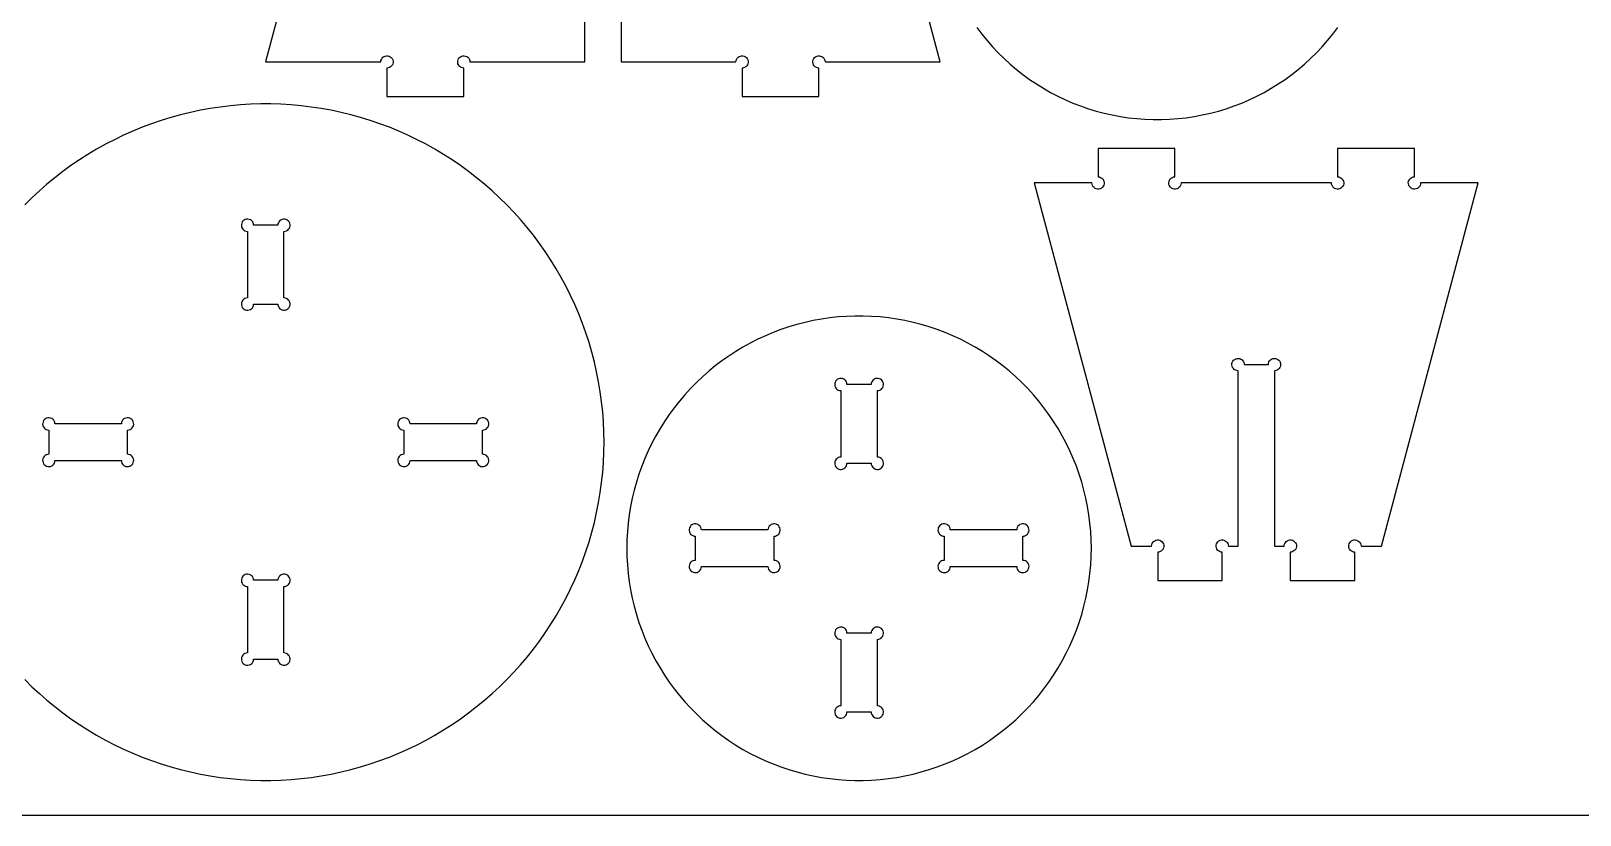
# Model space of a CAD drawing. Extents: x 0 to 2440, y 0 to 1220.
# Drawn here: x 1148 to 1954, y 0 to 408 of the extents above; entities that cross this region are included whole.
import ezdxf

# ---------------------------------------------------------------- set-up
doc = ezdxf.new("R2010")
doc.units = 0
doc.layers.add('BOARD-2440X1220', color=8, linetype='Continuous')
doc.layers.add('CUT', color=1, linetype='Continuous')

msp = doc.modelspace()

# ---------------------------------------------------------------- linework, layer by layer
at = {"layer": 'BOARD-2440X1220'}
msp.add_lwpolyline([(0, 0), (2440, 0), (2440, 1220), (0, 1220)], close=True, dxfattribs=at)
at = {"layer": 'CUT'}
for points in [[(1320.4, 581), (1270, 392), (1329.97, 392), (1330.04, 392.68), (1330.26, 393.33), (1330.61, 393.92), (1331.07, 394.42), (1331.64, 394.81), (1332.27, 395.07), (1332.94, 395.19), (1333.63, 395.17), (1334.29, 395), (1334.9, 394.69), (1335.43, 394.26), (1335.86, 393.73), (1336.17, 393.12), (1336.34, 392.46), (1336.36, 391.77), (1336.24, 391.1), (1335.98, 390.47), (1335.59, 389.9), (1335.09, 389.44), (1334.5, 389.09), (1333.85, 388.87), (1333.17, 388.8), (1333.17, 374), (1373.17, 374), (1373.17, 388.8), (1372.49, 388.87), (1371.84, 389.09), (1371.25, 389.44), (1370.75, 389.9), (1370.36, 390.47), (1370.1, 391.1), (1369.98, 391.77), (1370, 392.46), (1370.17, 393.12), (1370.48, 393.73), (1370.91, 394.26), (1371.44, 394.69), (1372.05, 395), (1372.71, 395.17), (1373.4, 395.19), (1374.07, 395.07), (1374.7, 394.81), (1375.27, 394.42), (1375.73, 393.92), (1376.08, 393.33), (1376.3, 392.68), (1376.37, 392), (1436.07, 392), (1436.07, 483.3)], [(1455.07, 483.3), (1455.07, 392), (1514.77, 392), (1514.85, 392.68), (1515.06, 393.33), (1515.41, 393.92), (1515.88, 394.42), (1516.44, 394.81), (1517.07, 395.07), (1517.74, 395.19), (1518.43, 395.17), (1519.09, 395), (1519.7, 394.69), (1520.23, 394.26), (1520.66, 393.73), (1520.97, 393.12), (1521.14, 392.46), (1521.16, 391.77), (1521.04, 391.1), (1520.78, 390.47), (1520.39, 389.9), (1519.89, 389.44), (1519.3, 389.09), (1518.65, 388.87), (1517.97, 388.8), (1517.97, 374), (1557.97, 374), (1557.97, 388.8), (1557.29, 388.87), (1556.64, 389.09), (1556.05, 389.44), (1555.55, 389.9), (1555.16, 390.47), (1554.9, 391.1), (1554.78, 391.77), (1554.8, 392.46), (1554.97, 393.12), (1555.28, 393.73), (1555.71, 394.26), (1556.24, 394.69), (1556.85, 395), (1557.52, 395.17), (1558.2, 395.19), (1558.87, 395.07), (1559.51, 394.81), (1560.07, 394.42), (1560.53, 393.92), (1560.88, 393.33), (1561.1, 392.68), (1561.17, 392), (1621.14, 392), (1570.74, 581)], [(1640.17, 409.85), (1642.75, 406.42), (1645.46, 403.1), (1648.29, 399.87), (1651.24, 396.76), (1654.3, 393.75), (1657.47, 390.86), (1660.75, 388.09), (1664.12, 385.44), (1667.59, 382.92), (1671.15, 380.53), (1674.8, 378.27), (1678.53, 376.15), (1682.33, 374.17), (1686.21, 372.33), (1690.15, 370.63), (1694.15, 369.08), (1698.2, 367.68), (1702.31, 366.43), (1706.45, 365.33), (1710.64, 364.39), (1714.85, 363.6), (1719.1, 362.97), (1723.36, 362.5), (1727.64, 362.18), (1731.93, 362.02), (1736.22, 362.02), (1740.5, 362.18), (1744.78, 362.5), (1749.04, 362.97), (1753.29, 363.6), (1757.5, 364.39), (1761.69, 365.33), (1765.84, 366.43), (1769.94, 367.68), (1773.99, 369.08), (1777.99, 370.63), (1781.93, 372.33), (1785.81, 374.17), (1789.61, 376.15), (1793.34, 378.27), (1796.99, 380.53), (1800.55, 382.92), (1804.02, 385.44), (1807.39, 388.09), (1810.67, 390.86), (1813.84, 393.75), (1816.9, 396.76), (1819.85, 399.87), (1822.68, 403.1), (1825.39, 406.42), (1827.97, 409.85)], [(1144.64, 70.5), (1148.39, 66.81), (1152.26, 63.22), (1156.22, 59.76), (1160.29, 56.41), (1164.46, 53.19), (1168.72, 50.09), (1173.07, 47.13), (1177.51, 44.29), (1182.04, 41.59), (1186.64, 39.02), (1191.31, 36.6), (1196.06, 34.31), (1200.87, 32.17), (1205.75, 30.17), (1210.68, 28.32), (1215.66, 26.62), (1220.7, 25.06), (1225.77, 23.66), (1230.89, 22.41), (1236.04, 21.32), (1241.23, 20.38), (1246.44, 19.59), (1251.67, 18.96), (1256.91, 18.49), (1262.17, 18.18), (1267.44, 18.02), (1272.7, 18.02), (1277.97, 18.18), (1283.23, 18.49), (1288.48, 18.96), (1293.71, 19.59), (1298.91, 20.38), (1304.1, 21.32), (1309.25, 22.41), (1314.37, 23.66), (1319.45, 25.06), (1324.48, 26.62), (1329.47, 28.32), (1334.4, 30.17), (1339.27, 32.17), (1344.08, 34.31), (1348.83, 36.6), (1353.51, 39.02), (1358.11, 41.59), (1362.63, 44.29), (1367.07, 47.13), (1371.42, 50.09), (1375.68, 53.19), (1379.85, 56.41), (1383.92, 59.76), (1387.89, 63.22), (1391.75, 66.81), (1395.5, 70.5), (1399.14, 74.31), (1402.67, 78.23), (1406.07, 82.25), (1409.36, 86.36), (1412.52, 90.58), (1415.55, 94.89), (1418.45, 99.28), (1421.22, 103.76), (1423.85, 108.33), (1426.35, 112.97), (1428.71, 117.68), (1430.92, 122.46), (1432.99, 127.3), (1434.91, 132.2), (1436.69, 137.16), (1438.32, 142.17), (1439.8, 147.23), (1441.12, 152.33), (1442.29, 157.46), (1443.31, 162.63), (1444.18, 167.83), (1444.88, 173.05), (1445.43, 178.29), (1445.83, 183.54), (1446.06, 188.8), (1446.14, 194.07), (1446.06, 199.34), (1445.83, 204.6), (1445.43, 209.85), (1444.88, 215.09), (1444.18, 220.31), (1443.31, 225.51), (1442.29, 230.68), (1441.12, 235.81), (1439.8, 240.91), (1438.32, 245.97), (1436.69, 250.98), (1434.91, 255.94), (1432.99, 260.84), (1430.92, 265.69), (1428.71, 270.47), (1426.35, 275.18), (1423.85, 279.82), (1421.22, 284.38), (1418.45, 288.86), (1415.55, 293.26), (1412.52, 297.56), (1409.36, 301.78), (1406.07, 305.9), (1402.67, 309.91), (1399.14, 313.83), (1395.5, 317.64), (1391.75, 321.33), (1387.89, 324.92), (1383.92, 328.38), (1379.85, 331.73), (1375.68, 334.95), (1371.42, 338.05), (1367.07, 341.02), (1362.63, 343.85), (1358.11, 346.55), (1353.51, 349.12), (1348.83, 351.54), (1344.08, 353.83), (1339.27, 355.97), (1334.4, 357.97), (1329.47, 359.82), (1324.48, 361.52), (1319.45, 363.08), (1314.37, 364.48), (1309.25, 365.73), (1304.1, 366.82), (1298.91, 367.76), (1293.71, 368.55), (1288.48, 369.18), (1283.23, 369.65), (1277.97, 369.96), (1272.7, 370.12), (1267.44, 370.12), (1262.17, 369.96), (1256.91, 369.65), (1251.67, 369.18), (1246.44, 368.55), (1241.23, 367.76), (1236.04, 366.82), (1230.89, 365.73), (1225.77, 364.48), (1220.7, 363.08), (1215.66, 361.52), (1210.68, 359.82), (1205.75, 357.97), (1200.87, 355.97), (1196.06, 353.83), (1191.31, 351.54), (1186.64, 349.12), (1182.04, 346.55), (1177.51, 343.85), (1173.07, 341.02), (1168.72, 338.05), (1164.46, 334.95), (1160.29, 331.73), (1156.22, 328.38), (1152.26, 324.92), (1148.39, 321.33), (1144.64, 317.64)]]:
    msp.add_lwpolyline(points, dxfattribs=at)
for points in [[(1901.14, 329), (1871.1, 329), (1871.02, 328.32), (1870.81, 327.67), (1870.46, 327.08), (1869.99, 326.58), (1869.43, 326.19), (1868.8, 325.93), (1868.13, 325.81), (1867.44, 325.83), (1866.78, 326), (1866.17, 326.31), (1865.63, 326.74), (1865.2, 327.27), (1864.9, 327.88), (1864.73, 328.54), (1864.71, 329.23), (1864.83, 329.9), (1865.09, 330.53), (1865.48, 331.1), (1865.98, 331.56), (1866.57, 331.91), (1867.22, 332.13), (1867.9, 332.2), (1867.9, 347), (1827.9, 347), (1827.9, 332.2), (1828.58, 332.13), (1829.23, 331.91), (1829.81, 331.56), (1830.32, 331.1), (1830.71, 330.53), (1830.97, 329.9), (1831.09, 329.23), (1831.06, 328.54), (1830.9, 327.88), (1830.59, 327.27), (1830.16, 326.74), (1829.63, 326.31), (1829.02, 326), (1828.35, 325.83), (1827.67, 325.81), (1827, 325.93), (1826.36, 326.19), (1825.8, 326.58), (1825.34, 327.08), (1824.99, 327.67), (1824.77, 328.32), (1824.7, 329), (1746.45, 329), (1746.37, 328.32), (1746.16, 327.67), (1745.81, 327.08), (1745.34, 326.58), (1744.78, 326.19), (1744.15, 325.93), (1743.47, 325.81), (1742.79, 325.83), (1742.13, 326), (1741.52, 326.31), (1740.98, 326.74), (1740.55, 327.27), (1740.25, 327.88), (1740.08, 328.54), (1740.05, 329.23), (1740.17, 329.9), (1740.44, 330.53), (1740.83, 331.1), (1741.33, 331.56), (1741.92, 331.91), (1742.56, 332.13), (1743.25, 332.2), (1743.25, 347), (1703.25, 347), (1703.25, 332.2), (1703.93, 332.13), (1704.57, 331.91), (1705.16, 331.56), (1705.66, 331.1), (1706.05, 330.53), (1706.32, 329.9), (1706.44, 329.23), (1706.41, 328.54), (1706.24, 327.88), (1705.94, 327.27), (1705.51, 326.74), (1704.98, 326.31), (1704.36, 326), (1703.7, 325.83), (1703.02, 325.81), (1702.34, 325.93), (1701.71, 326.19), (1701.15, 326.58), (1700.68, 327.08), (1700.33, 327.67), (1700.12, 328.32), (1700.05, 329), (1670, 329), (1720.4, 140), (1731.06, 140), (1731.14, 140.68), (1731.35, 141.33), (1731.7, 141.92), (1732.17, 142.42), (1732.73, 142.81), (1733.36, 143.07), (1734.04, 143.19), (1734.72, 143.17), (1735.38, 143), (1735.99, 142.69), (1736.53, 142.26), (1736.96, 141.73), (1737.26, 141.12), (1737.43, 140.46), (1737.46, 139.77), (1737.33, 139.1), (1737.07, 138.47), (1736.68, 137.9), (1736.18, 137.44), (1735.59, 137.09), (1734.94, 136.87), (1734.26, 136.8), (1734.26, 122), (1767.87, 122), (1767.87, 136.8), (1767.19, 136.87), (1766.54, 137.09), (1765.95, 137.44), (1765.45, 137.9), (1765.06, 138.47), (1764.8, 139.1), (1764.68, 139.77), (1764.7, 140.46), (1764.87, 141.12), (1765.18, 141.73), (1765.61, 142.26), (1766.14, 142.69), (1766.75, 143), (1767.42, 143.17), (1768.1, 143.19), (1768.77, 143.07), (1769.4, 142.81), (1769.97, 142.42), (1770.43, 141.92), (1770.78, 141.33), (1771, 140.68), (1771.07, 140), (1776.07, 140), (1776.07, 231.3), (1775.39, 231.37), (1774.74, 231.59), (1774.15, 231.94), (1773.65, 232.4), (1773.26, 232.97), (1773, 233.6), (1772.88, 234.27), (1772.9, 234.96), (1773.07, 235.62), (1773.38, 236.23), (1773.81, 236.76), (1774.34, 237.19), (1774.95, 237.5), (1775.62, 237.67), (1776.3, 237.69), (1776.97, 237.57), (1777.6, 237.31), (1778.17, 236.92), (1778.63, 236.42), (1778.98, 235.83), (1779.2, 235.18), (1779.27, 234.5), (1791.87, 234.5), (1791.94, 235.18), (1792.16, 235.83), (1792.51, 236.42), (1792.98, 236.92), (1793.54, 237.31), (1794.17, 237.57), (1794.84, 237.69), (1795.53, 237.67), (1796.19, 237.5), (1796.8, 237.19), (1797.33, 236.76), (1797.76, 236.23), (1798.07, 235.62), (1798.24, 234.96), (1798.26, 234.27), (1798.14, 233.6), (1797.88, 232.97), (1797.49, 232.4), (1796.99, 231.94), (1796.4, 231.59), (1795.75, 231.37), (1795.07, 231.3), (1795.07, 140), (1800.07, 140), (1800.14, 140.68), (1800.36, 141.33), (1800.71, 141.92), (1801.18, 142.42), (1801.74, 142.81), (1802.37, 143.07), (1803.04, 143.19), (1803.73, 143.17), (1804.39, 143), (1805, 142.69), (1805.53, 142.26), (1805.96, 141.73), (1806.27, 141.12), (1806.44, 140.46), (1806.46, 139.77), (1806.34, 139.1), (1806.08, 138.47), (1805.69, 137.9), (1805.19, 137.44), (1804.6, 137.09), (1803.95, 136.87), (1803.27, 136.8), (1803.27, 122), (1836.88, 122), (1836.88, 136.8), (1836.2, 136.87), (1835.55, 137.09), (1834.96, 137.44), (1834.46, 137.9), (1834.07, 138.47), (1833.81, 139.1), (1833.69, 139.77), (1833.71, 140.46), (1833.88, 141.12), (1834.19, 141.73), (1834.62, 142.26), (1835.15, 142.69), (1835.76, 143), (1836.42, 143.17), (1837.11, 143.19), (1837.78, 143.07), (1838.41, 142.81), (1838.97, 142.42), (1839.44, 141.92), (1839.79, 141.33), (1840.01, 140.68), (1840.08, 140), (1850.74, 140)], [(1276.37, 265.97), (1276.44, 265.29), (1276.66, 264.64), (1277.01, 264.05), (1277.48, 263.55), (1278.04, 263.16), (1278.67, 262.9), (1279.34, 262.78), (1280.03, 262.8), (1280.69, 262.97), (1281.3, 263.28), (1281.83, 263.71), (1282.26, 264.24), (1282.57, 264.85), (1282.74, 265.52), (1282.76, 266.2), (1282.64, 266.87), (1282.38, 267.51), (1281.99, 268.07), (1281.49, 268.53), (1280.9, 268.88), (1280.25, 269.1), (1279.57, 269.17), (1279.57, 303.77), (1280.25, 303.85), (1280.9, 304.06), (1281.49, 304.41), (1281.99, 304.88), (1282.38, 305.44), (1282.64, 306.07), (1282.76, 306.74), (1282.74, 307.43), (1282.57, 308.09), (1282.26, 308.7), (1281.83, 309.23), (1281.3, 309.66), (1280.69, 309.97), (1280.03, 310.14), (1279.34, 310.16), (1278.67, 310.04), (1278.04, 309.78), (1277.48, 309.39), (1277.01, 308.89), (1276.66, 308.3), (1276.44, 307.65), (1276.37, 306.97), (1263.77, 306.97), (1263.7, 307.65), (1263.48, 308.3), (1263.13, 308.89), (1262.67, 309.39), (1262.1, 309.78), (1261.47, 310.04), (1260.8, 310.16), (1260.12, 310.14), (1259.45, 309.97), (1258.84, 309.66), (1258.31, 309.23), (1257.88, 308.7), (1257.57, 308.09), (1257.4, 307.43), (1257.38, 306.74), (1257.5, 306.07), (1257.76, 305.44), (1258.15, 304.88), (1258.65, 304.41), (1259.24, 304.06), (1259.89, 303.85), (1260.57, 303.77), (1260.57, 269.17), (1259.89, 269.1), (1259.24, 268.88), (1258.65, 268.53), (1258.15, 268.07), (1257.76, 267.51), (1257.5, 266.87), (1257.38, 266.2), (1257.4, 265.52), (1257.57, 264.85), (1257.88, 264.24), (1258.31, 263.71), (1258.84, 263.28), (1259.45, 262.97), (1260.12, 262.8), (1260.8, 262.78), (1261.47, 262.9), (1262.1, 263.16), (1262.67, 263.55), (1263.13, 264.05), (1263.48, 264.64), (1263.7, 265.29), (1263.77, 265.97)], [(1699.74, 138.87), (1699.66, 143.23), (1699.43, 147.59), (1699.03, 151.94), (1698.48, 156.27), (1697.78, 160.58), (1696.92, 164.85), (1695.9, 169.1), (1694.73, 173.3), (1693.41, 177.47), (1691.95, 181.58), (1690.33, 185.63), (1688.57, 189.62), (1686.67, 193.55), (1684.62, 197.41), (1682.44, 201.19), (1680.12, 204.88), (1677.67, 208.5), (1675.1, 212.02), (1672.39, 215.45), (1669.57, 218.77), (1666.62, 221.99), (1663.56, 225.11), (1660.4, 228.11), (1657.12, 230.99), (1653.74, 233.76), (1650.27, 236.4), (1646.7, 238.91), (1643.05, 241.3), (1639.31, 243.55), (1635.49, 245.66), (1631.6, 247.64), (1627.63, 249.47), (1623.61, 251.16), (1619.53, 252.7), (1615.39, 254.09), (1611.21, 255.34), (1606.98, 256.43), (1602.72, 257.37), (1598.43, 258.15), (1594.11, 258.78), (1589.77, 259.25), (1585.41, 259.56), (1581.05, 259.72), (1576.69, 259.72), (1572.33, 259.56), (1567.97, 259.25), (1563.64, 258.78), (1559.32, 258.15), (1555.02, 257.37), (1550.76, 256.43), (1546.53, 255.34), (1542.35, 254.09), (1538.21, 252.7), (1534.13, 251.16), (1530.11, 249.47), (1526.15, 247.64), (1522.25, 245.66), (1518.44, 243.55), (1514.7, 241.3), (1511.04, 238.91), (1507.47, 236.4), (1504, 233.76), (1500.62, 230.99), (1497.35, 228.11), (1494.18, 225.11), (1491.12, 221.99), (1488.18, 218.77), (1485.35, 215.45), (1482.65, 212.02), (1480.07, 208.5), (1477.62, 204.88), (1475.3, 201.19), (1473.12, 197.41), (1471.08, 193.55), (1469.17, 189.62), (1467.41, 185.63), (1465.8, 181.58), (1464.33, 177.47), (1463.01, 173.3), (1461.84, 169.1), (1460.83, 164.85), (1459.96, 160.58), (1459.26, 156.27), (1458.71, 151.94), (1458.32, 147.59), (1458.08, 143.23), (1458, 138.87), (1458.08, 134.51), (1458.32, 130.15), (1458.71, 125.8), (1459.26, 121.47), (1459.96, 117.17), (1460.83, 112.89), (1461.84, 108.64), (1463.01, 104.44), (1464.33, 100.28), (1465.8, 96.17), (1467.41, 92.11), (1469.17, 88.12), (1471.08, 84.19), (1473.12, 80.34), (1475.3, 76.56), (1477.62, 72.86), (1480.07, 69.24), (1482.65, 65.72), (1485.35, 62.3), (1488.18, 58.97), (1491.12, 55.75), (1494.18, 52.63), (1497.35, 49.63), (1500.62, 46.75), (1504, 43.98), (1507.47, 41.34), (1511.04, 38.83), (1514.7, 36.44), (1518.44, 34.19), (1522.25, 32.08), (1526.15, 30.11), (1530.11, 28.27), (1534.13, 26.58), (1538.21, 25.04), (1542.35, 23.65), (1546.53, 22.41), (1550.76, 21.31), (1555.02, 20.38), (1559.32, 19.59), (1563.64, 18.96), (1567.97, 18.49), (1572.33, 18.18), (1576.69, 18.02), (1581.05, 18.02), (1585.41, 18.18), (1589.77, 18.49), (1594.11, 18.96), (1598.43, 19.59), (1602.72, 20.38), (1606.98, 21.31), (1611.21, 22.41), (1615.39, 23.65), (1619.53, 25.04), (1623.61, 26.58), (1627.63, 28.27), (1631.6, 30.11), (1635.49, 32.08), (1639.31, 34.19), (1643.05, 36.44), (1646.7, 38.83), (1650.27, 41.34), (1653.74, 43.98), (1657.12, 46.75), (1660.4, 49.63), (1663.56, 52.63), (1666.62, 55.75), (1669.57, 58.97), (1672.39, 62.3), (1675.1, 65.72), (1677.67, 69.24), (1680.12, 72.86), (1682.44, 76.56), (1684.62, 80.34), (1686.67, 84.19), (1688.57, 88.12), (1690.33, 92.11), (1691.95, 96.17), (1693.41, 100.28), (1694.73, 104.44), (1695.9, 108.64), (1696.92, 112.89), (1697.78, 117.17), (1698.48, 121.47), (1699.03, 125.8), (1699.43, 130.15), (1699.66, 134.51)], [(1585.17, 183.11), (1585.24, 182.43), (1585.46, 181.78), (1585.81, 181.19), (1586.28, 180.69), (1586.84, 180.3), (1587.47, 180.04), (1588.14, 179.91), (1588.83, 179.94), (1589.49, 180.11), (1590.1, 180.41), (1590.63, 180.84), (1591.06, 181.38), (1591.37, 181.99), (1591.54, 182.65), (1591.56, 183.33), (1591.44, 184.01), (1591.18, 184.64), (1590.79, 185.2), (1590.29, 185.67), (1589.7, 186.02), (1589.05, 186.23), (1588.37, 186.31), (1588.37, 220.91), (1589.05, 220.98), (1589.7, 221.2), (1590.29, 221.54), (1590.79, 222.01), (1591.18, 222.57), (1591.44, 223.2), (1591.56, 223.88), (1591.54, 224.56), (1591.37, 225.22), (1591.06, 225.84), (1590.63, 226.37), (1590.1, 226.8), (1589.49, 227.1), (1588.83, 227.27), (1588.14, 227.3), (1587.47, 227.18), (1586.84, 226.91), (1586.28, 226.52), (1585.81, 226.02), (1585.46, 225.44), (1585.24, 224.79), (1585.17, 224.11), (1572.57, 224.11), (1572.5, 224.79), (1572.28, 225.44), (1571.93, 226.02), (1571.47, 226.52), (1570.9, 226.91), (1570.27, 227.18), (1569.6, 227.3), (1568.92, 227.27), (1568.25, 227.1), (1567.64, 226.8), (1567.11, 226.37), (1566.68, 225.84), (1566.37, 225.22), (1566.2, 224.56), (1566.18, 223.88), (1566.3, 223.2), (1566.56, 222.57), (1566.95, 222.01), (1567.45, 221.54), (1568.04, 221.2), (1568.69, 220.98), (1569.37, 220.91), (1569.37, 186.31), (1568.69, 186.23), (1568.04, 186.02), (1567.45, 185.67), (1566.95, 185.2), (1566.56, 184.64), (1566.3, 184.01), (1566.18, 183.33), (1566.2, 182.65), (1566.37, 181.99), (1566.68, 181.38), (1567.11, 180.84), (1567.64, 180.41), (1568.25, 180.11), (1568.92, 179.94), (1569.6, 179.91), (1570.27, 180.04), (1570.9, 180.3), (1571.47, 180.69), (1571.93, 181.19), (1572.28, 181.78), (1572.5, 182.43), (1572.57, 183.11)], [(1157.17, 187.77), (1156.49, 187.7), (1155.84, 187.48), (1155.25, 187.13), (1154.75, 186.67), (1154.36, 186.1), (1154.1, 185.47), (1153.98, 184.8), (1154, 184.12), (1154.17, 183.45), (1154.48, 182.84), (1154.91, 182.31), (1155.44, 181.88), (1156.05, 181.57), (1156.71, 181.4), (1157.4, 181.38), (1158.07, 181.5), (1158.7, 181.76), (1159.27, 182.15), (1159.73, 182.65), (1160.08, 183.24), (1160.3, 183.89), (1160.37, 184.57), (1194.97, 184.57), (1195.04, 183.89), (1195.26, 183.24), (1195.61, 182.65), (1196.07, 182.15), (1196.64, 181.76), (1197.27, 181.5), (1197.94, 181.38), (1198.63, 181.4), (1199.29, 181.57), (1199.9, 181.88), (1200.43, 182.31), (1200.86, 182.84), (1201.17, 183.45), (1201.34, 184.12), (1201.36, 184.8), (1201.24, 185.47), (1200.98, 186.1), (1200.59, 186.67), (1200.09, 187.13), (1199.5, 187.48), (1198.85, 187.7), (1198.17, 187.77), (1198.17, 200.37), (1198.85, 200.44), (1199.5, 200.66), (1200.09, 201.01), (1200.59, 201.48), (1200.98, 202.04), (1201.24, 202.67), (1201.36, 203.34), (1201.34, 204.03), (1201.17, 204.69), (1200.86, 205.3), (1200.43, 205.83), (1199.9, 206.26), (1199.29, 206.57), (1198.63, 206.74), (1197.94, 206.76), (1197.27, 206.64), (1196.64, 206.38), (1196.07, 205.99), (1195.61, 205.49), (1195.26, 204.9), (1195.04, 204.25), (1194.97, 203.57), (1160.37, 203.57), (1160.3, 204.25), (1160.08, 204.9), (1159.73, 205.49), (1159.27, 205.99), (1158.7, 206.38), (1158.07, 206.64), (1157.4, 206.76), (1156.71, 206.74), (1156.05, 206.57), (1155.44, 206.26), (1154.91, 205.83), (1154.48, 205.3), (1154.17, 204.69), (1154, 204.03), (1153.98, 203.34), (1154.1, 202.67), (1154.36, 202.04), (1154.75, 201.48), (1155.25, 201.01), (1155.84, 200.66), (1156.49, 200.44), (1157.17, 200.37)], [(1341.97, 187.77), (1341.29, 187.7), (1340.64, 187.48), (1340.05, 187.13), (1339.55, 186.67), (1339.16, 186.1), (1338.9, 185.47), (1338.78, 184.8), (1338.8, 184.12), (1338.97, 183.45), (1339.28, 182.84), (1339.71, 182.31), (1340.24, 181.88), (1340.85, 181.57), (1341.52, 181.4), (1342.2, 181.38), (1342.87, 181.5), (1343.51, 181.76), (1344.07, 182.15), (1344.53, 182.65), (1344.88, 183.24), (1345.1, 183.89), (1345.17, 184.57), (1379.77, 184.57), (1379.85, 183.89), (1380.06, 183.24), (1380.41, 182.65), (1380.88, 182.15), (1381.44, 181.76), (1382.07, 181.5), (1382.74, 181.38), (1383.43, 181.4), (1384.09, 181.57), (1384.7, 181.88), (1385.23, 182.31), (1385.66, 182.84), (1385.97, 183.45), (1386.14, 184.12), (1386.16, 184.8), (1386.04, 185.47), (1385.78, 186.1), (1385.39, 186.67), (1384.89, 187.13), (1384.3, 187.48), (1383.65, 187.7), (1382.97, 187.77), (1382.97, 200.37), (1383.65, 200.44), (1384.3, 200.66), (1384.89, 201.01), (1385.39, 201.48), (1385.78, 202.04), (1386.04, 202.67), (1386.16, 203.34), (1386.14, 204.03), (1385.97, 204.69), (1385.66, 205.3), (1385.23, 205.83), (1384.7, 206.26), (1384.09, 206.57), (1383.43, 206.74), (1382.74, 206.76), (1382.07, 206.64), (1381.44, 206.38), (1380.88, 205.99), (1380.41, 205.49), (1380.06, 204.9), (1379.85, 204.25), (1379.77, 203.57), (1345.17, 203.57), (1345.1, 204.25), (1344.88, 204.9), (1344.53, 205.49), (1344.07, 205.99), (1343.51, 206.38), (1342.87, 206.64), (1342.2, 206.76), (1341.52, 206.74), (1340.85, 206.57), (1340.24, 206.26), (1339.71, 205.83), (1339.28, 205.3), (1338.97, 204.69), (1338.8, 204.03), (1338.78, 203.34), (1338.9, 202.67), (1339.16, 202.04), (1339.55, 201.48), (1340.05, 201.01), (1340.64, 200.66), (1341.29, 200.44), (1341.97, 200.37)], [(1493.64, 132.57), (1492.96, 132.5), (1492.31, 132.28), (1491.72, 131.93), (1491.22, 131.47), (1490.83, 130.9), (1490.57, 130.27), (1490.44, 129.6), (1490.47, 128.92), (1490.64, 128.25), (1490.94, 127.64), (1491.37, 127.11), (1491.91, 126.68), (1492.52, 126.37), (1493.18, 126.2), (1493.86, 126.18), (1494.54, 126.3), (1495.17, 126.56), (1495.73, 126.95), (1496.2, 127.45), (1496.55, 128.04), (1496.76, 128.69), (1496.84, 129.37), (1531.44, 129.37), (1531.51, 128.69), (1531.73, 128.04), (1532.07, 127.45), (1532.54, 126.95), (1533.1, 126.56), (1533.73, 126.3), (1534.41, 126.18), (1535.09, 126.2), (1535.75, 126.37), (1536.37, 126.68), (1536.9, 127.11), (1537.33, 127.64), (1537.63, 128.25), (1537.8, 128.92), (1537.83, 129.6), (1537.71, 130.27), (1537.44, 130.9), (1537.05, 131.47), (1536.55, 131.93), (1535.97, 132.28), (1535.32, 132.5), (1534.64, 132.57), (1534.64, 145.17), (1535.32, 145.24), (1535.97, 145.46), (1536.55, 145.81), (1537.05, 146.28), (1537.44, 146.84), (1537.71, 147.47), (1537.83, 148.14), (1537.8, 148.83), (1537.63, 149.49), (1537.33, 150.1), (1536.9, 150.63), (1536.37, 151.06), (1535.75, 151.37), (1535.09, 151.54), (1534.41, 151.56), (1533.73, 151.44), (1533.1, 151.18), (1532.54, 150.79), (1532.07, 150.29), (1531.73, 149.7), (1531.51, 149.05), (1531.44, 148.37), (1496.84, 148.37), (1496.76, 149.05), (1496.55, 149.7), (1496.2, 150.29), (1495.73, 150.79), (1495.17, 151.18), (1494.54, 151.44), (1493.86, 151.56), (1493.18, 151.54), (1492.52, 151.37), (1491.91, 151.06), (1491.37, 150.63), (1490.94, 150.1), (1490.64, 149.49), (1490.47, 148.83), (1490.44, 148.14), (1490.57, 147.47), (1490.83, 146.84), (1491.22, 146.28), (1491.72, 145.81), (1492.31, 145.46), (1492.96, 145.24), (1493.64, 145.17)], [(1623.11, 132.57), (1622.43, 132.5), (1621.78, 132.28), (1621.19, 131.93), (1620.69, 131.47), (1620.3, 130.9), (1620.04, 130.27), (1619.91, 129.6), (1619.94, 128.92), (1620.11, 128.25), (1620.41, 127.64), (1620.84, 127.11), (1621.38, 126.68), (1621.99, 126.37), (1622.65, 126.2), (1623.33, 126.18), (1624.01, 126.3), (1624.64, 126.56), (1625.2, 126.95), (1625.67, 127.45), (1626.02, 128.04), (1626.23, 128.69), (1626.31, 129.37), (1660.91, 129.37), (1660.98, 128.69), (1661.2, 128.04), (1661.54, 127.45), (1662.01, 126.95), (1662.57, 126.56), (1663.2, 126.3), (1663.88, 126.18), (1664.56, 126.2), (1665.22, 126.37), (1665.84, 126.68), (1666.37, 127.11), (1666.8, 127.64), (1667.1, 128.25), (1667.27, 128.92), (1667.3, 129.6), (1667.18, 130.27), (1666.91, 130.9), (1666.52, 131.47), (1666.02, 131.93), (1665.44, 132.28), (1664.79, 132.5), (1664.11, 132.57), (1664.11, 145.17), (1664.79, 145.24), (1665.44, 145.46), (1666.02, 145.81), (1666.52, 146.28), (1666.91, 146.84), (1667.18, 147.47), (1667.3, 148.14), (1667.27, 148.83), (1667.1, 149.49), (1666.8, 150.1), (1666.37, 150.63), (1665.84, 151.06), (1665.22, 151.37), (1664.56, 151.54), (1663.88, 151.56), (1663.2, 151.44), (1662.57, 151.18), (1662.01, 150.79), (1661.54, 150.29), (1661.2, 149.7), (1660.98, 149.05), (1660.91, 148.37), (1626.31, 148.37), (1626.23, 149.05), (1626.02, 149.7), (1625.67, 150.29), (1625.2, 150.79), (1624.64, 151.18), (1624.01, 151.44), (1623.33, 151.56), (1622.65, 151.54), (1621.99, 151.37), (1621.38, 151.06), (1620.84, 150.63), (1620.41, 150.1), (1620.11, 149.49), (1619.94, 148.83), (1619.91, 148.14), (1620.04, 147.47), (1620.3, 146.84), (1620.69, 146.28), (1621.19, 145.81), (1621.78, 145.46), (1622.43, 145.24), (1623.11, 145.17)], [(1276.37, 81.17), (1276.44, 80.49), (1276.66, 79.84), (1277.01, 79.25), (1277.48, 78.75), (1278.04, 78.36), (1278.67, 78.1), (1279.34, 77.98), (1280.03, 78), (1280.69, 78.17), (1281.3, 78.48), (1281.83, 78.91), (1282.26, 79.44), (1282.57, 80.05), (1282.74, 80.71), (1282.76, 81.4), (1282.64, 82.07), (1282.38, 82.7), (1281.99, 83.27), (1281.49, 83.73), (1280.9, 84.08), (1280.25, 84.3), (1279.57, 84.37), (1279.57, 118.97), (1280.25, 119.04), (1280.9, 119.26), (1281.49, 119.61), (1281.99, 120.07), (1282.38, 120.64), (1282.64, 121.27), (1282.76, 121.94), (1282.74, 122.63), (1282.57, 123.29), (1282.26, 123.9), (1281.83, 124.43), (1281.3, 124.86), (1280.69, 125.17), (1280.03, 125.34), (1279.34, 125.36), (1278.67, 125.24), (1278.04, 124.98), (1277.48, 124.59), (1277.01, 124.09), (1276.66, 123.5), (1276.44, 122.85), (1276.37, 122.17), (1263.77, 122.17), (1263.7, 122.85), (1263.48, 123.5), (1263.13, 124.09), (1262.67, 124.59), (1262.1, 124.98), (1261.47, 125.24), (1260.8, 125.36), (1260.12, 125.34), (1259.45, 125.17), (1258.84, 124.86), (1258.31, 124.43), (1257.88, 123.9), (1257.57, 123.29), (1257.4, 122.63), (1257.38, 121.94), (1257.5, 121.27), (1257.76, 120.64), (1258.15, 120.07), (1258.65, 119.61), (1259.24, 119.26), (1259.89, 119.04), (1260.57, 118.97), (1260.57, 84.37), (1259.89, 84.3), (1259.24, 84.08), (1258.65, 83.73), (1258.15, 83.27), (1257.76, 82.7), (1257.5, 82.07), (1257.38, 81.4), (1257.4, 80.71), (1257.57, 80.05), (1257.88, 79.44), (1258.31, 78.91), (1258.84, 78.48), (1259.45, 78.17), (1260.12, 78), (1260.8, 77.98), (1261.47, 78.1), (1262.1, 78.36), (1262.67, 78.75), (1263.13, 79.25), (1263.48, 79.84), (1263.7, 80.49), (1263.77, 81.17)], [(1585.17, 53.64), (1585.24, 52.96), (1585.46, 52.31), (1585.81, 51.72), (1586.28, 51.22), (1586.84, 50.83), (1587.47, 50.57), (1588.14, 50.44), (1588.83, 50.47), (1589.49, 50.64), (1590.1, 50.94), (1590.63, 51.37), (1591.06, 51.91), (1591.37, 52.52), (1591.54, 53.18), (1591.56, 53.86), (1591.44, 54.54), (1591.18, 55.17), (1590.79, 55.73), (1590.29, 56.2), (1589.7, 56.55), (1589.05, 56.76), (1588.37, 56.84), (1588.37, 91.44), (1589.05, 91.51), (1589.7, 91.73), (1590.29, 92.07), (1590.79, 92.54), (1591.18, 93.1), (1591.44, 93.73), (1591.56, 94.41), (1591.54, 95.09), (1591.37, 95.75), (1591.06, 96.37), (1590.63, 96.9), (1590.1, 97.33), (1589.49, 97.63), (1588.83, 97.8), (1588.14, 97.83), (1587.47, 97.71), (1586.84, 97.44), (1586.28, 97.05), (1585.81, 96.55), (1585.46, 95.97), (1585.24, 95.32), (1585.17, 94.64), (1572.57, 94.64), (1572.5, 95.32), (1572.28, 95.97), (1571.93, 96.55), (1571.47, 97.05), (1570.9, 97.44), (1570.27, 97.71), (1569.6, 97.83), (1568.92, 97.8), (1568.25, 97.63), (1567.64, 97.33), (1567.11, 96.9), (1566.68, 96.37), (1566.37, 95.75), (1566.2, 95.09), (1566.18, 94.41), (1566.3, 93.73), (1566.56, 93.1), (1566.95, 92.54), (1567.45, 92.07), (1568.04, 91.73), (1568.69, 91.51), (1569.37, 91.44), (1569.37, 56.84), (1568.69, 56.76), (1568.04, 56.55), (1567.45, 56.2), (1566.95, 55.73), (1566.56, 55.17), (1566.3, 54.54), (1566.18, 53.86), (1566.2, 53.18), (1566.37, 52.52), (1566.68, 51.91), (1567.11, 51.37), (1567.64, 50.94), (1568.25, 50.64), (1568.92, 50.47), (1569.6, 50.44), (1570.27, 50.57), (1570.9, 50.83), (1571.47, 51.22), (1571.93, 51.72), (1572.28, 52.31), (1572.5, 52.96), (1572.57, 53.64)]]:
    msp.add_lwpolyline(points, close=True, dxfattribs=at)

doc.saveas('drawing.dxf')
